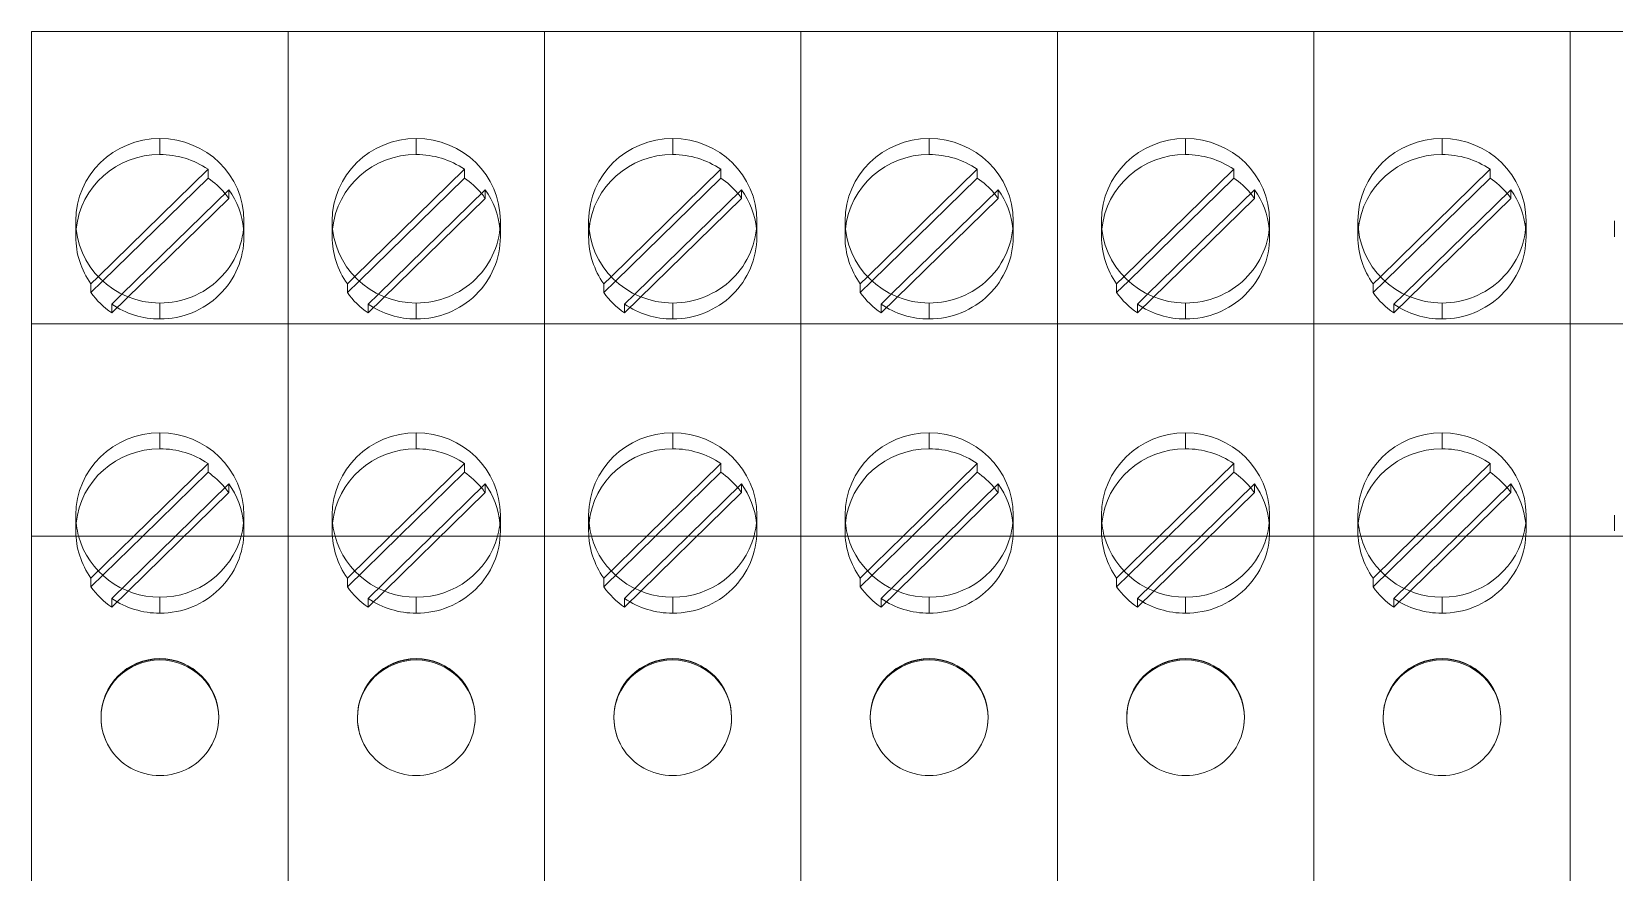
# Model space of a CAD drawing. Header units: millimetres. Extents: x 1359 to 3577, y 1336 to 3557.
# Drawn here: x 2961.65 to 2999.3, y 2541.56 to 2561.56 of the extents above; entities that cross this region are included whole.
import ezdxf

# ---------------------------------------------------------------- set-up
doc = ezdxf.new("R2010")
doc.units = ezdxf.units.MM
doc.layers.add('000-PI-Oprema', color=30, linetype='Continuous', lineweight=5)

msp = doc.modelspace()

# ---------------------------------------------------------------- linework, layer by layer
at = {"layer": '000-PI-Oprema', "color": 0, "linetype": 'ByBlock', "lineweight": 0}
for p, q in [((2961.652, 2561.556), (2967.752, 2561.556)), ((2961.652, 2555.101), (2961.652, 2561.556)), ((2961.652, 2561.556), (2961.652, 2561.556)), ((2961.652, 2561.556), (2961.652, 2561.556)), ((2961.652, 2561.556), (2967.752, 2561.556)), ((2961.652, 2555.101), (2961.652, 2561.556)), ((2961.652, 2561.556), (2961.652, 2561.556)), ((2961.652, 2561.556), (2961.652, 2561.556)), ((2967.752, 2561.556), (2967.752, 2561.556)), ((2967.752, 2561.556), (2967.752, 2561.556)), ((2967.752, 2561.556), (2967.752, 2561.556)), ((2967.752, 2555.101), (2967.752, 2561.556)), ((2967.752, 2561.556), (2967.752, 2561.556)), ((2967.752, 2561.556), (2967.752, 2561.556)), ((2967.752, 2561.556), (2967.752, 2561.556)), ((2967.752, 2555.101), (2967.752, 2561.556)), ((2967.752, 2561.556), (2973.852, 2561.556)), ((2967.752, 2555.101), (2967.752, 2561.556)), ((2967.752, 2561.556), (2967.752, 2561.556)), ((2967.752, 2561.556), (2967.752, 2561.556)), ((2967.752, 2561.556), (2967.752, 2561.556)), ((2967.752, 2561.556), (2973.852, 2561.556)), ((2967.752, 2555.101), (2967.752, 2561.556)), ((2967.752, 2561.556), (2967.752, 2561.556)), ((2967.752, 2561.556), (2967.752, 2561.556)), ((2967.752, 2561.556), (2967.752, 2561.556)), ((2973.852, 2561.556), (2973.852, 2561.556)), ((2973.852, 2561.556), (2973.852, 2561.556)), ((2973.852, 2561.556), (2973.852, 2561.556)), ((2973.852, 2555.101), (2973.852, 2561.556)), ((2973.852, 2561.556), (2973.852, 2561.556)), ((2973.852, 2561.556), (2973.852, 2561.556)), ((2973.852, 2561.556), (2973.852, 2561.556)), ((2973.852, 2555.101), (2973.852, 2561.556)), ((2973.852, 2561.556), (2979.952, 2561.556)), ((2973.852, 2555.101), (2973.852, 2561.556)), ((2973.852, 2561.556), (2973.852, 2561.556)), ((2973.852, 2561.556), (2973.852, 2561.556)), ((2973.852, 2561.556), (2973.852, 2561.556)), ((2973.852, 2561.556), (2979.952, 2561.556)), ((2973.852, 2555.101), (2973.852, 2561.556)), ((2973.852, 2561.556), (2973.852, 2561.556)), ((2973.852, 2561.556), (2973.852, 2561.556)), ((2973.852, 2561.556), (2973.852, 2561.556)), ((2979.952, 2561.556), (2979.952, 2561.556)), ((2979.952, 2561.556), (2979.952, 2561.556)), ((2979.952, 2561.556), (2979.952, 2561.556)), ((2979.952, 2555.101), (2979.952, 2561.556)), ((2979.952, 2561.556), (2979.952, 2561.556)), ((2979.952, 2561.556), (2979.952, 2561.556)), ((2979.952, 2561.556), (2979.952, 2561.556)), ((2979.952, 2555.101), (2979.952, 2561.556)), ((2979.952, 2561.556), (2986.052, 2561.556)), ((2979.952, 2555.101), (2979.952, 2561.556)), ((2979.952, 2561.556), (2979.952, 2561.556)), ((2979.952, 2561.556), (2979.952, 2561.556)), ((2979.952, 2561.556), (2979.952, 2561.556)), ((2979.952, 2561.556), (2986.052, 2561.556)), ((2979.952, 2555.101), (2979.952, 2561.556)), ((2979.952, 2561.556), (2979.952, 2561.556)), ((2979.952, 2561.556), (2979.952, 2561.556)), ((2979.952, 2561.556), (2979.952, 2561.556)), ((2986.052, 2561.556), (2986.052, 2561.556)), ((2986.052, 2561.556), (2986.052, 2561.556)), ((2986.052, 2561.556), (2986.052, 2561.556)), ((2986.052, 2555.101), (2986.052, 2561.556)), ((2986.052, 2561.556), (2986.052, 2561.556)), ((2986.052, 2561.556), (2986.052, 2561.556)), ((2986.052, 2561.556), (2986.052, 2561.556)), ((2986.052, 2555.101), (2986.052, 2561.556)), ((2986.052, 2561.556), (2992.152, 2561.556)), ((2986.052, 2555.101), (2986.052, 2561.556)), ((2986.052, 2561.556), (2986.052, 2561.556)), ((2986.052, 2561.556), (2986.052, 2561.556)), ((2986.052, 2561.556), (2986.052, 2561.556)), ((2986.052, 2561.556), (2992.152, 2561.556)), ((2986.052, 2555.101), (2986.052, 2561.556)), ((2986.052, 2561.556), (2986.052, 2561.556)), ((2986.052, 2561.556), (2986.052, 2561.556)), ((2986.052, 2561.556), (2986.052, 2561.556)), ((2992.152, 2561.556), (2992.152, 2561.556)), ((2992.152, 2561.556), (2992.152, 2561.556)), ((2992.152, 2561.556), (2992.152, 2561.556)), ((2992.152, 2555.101), (2992.152, 2561.556)), ((2992.152, 2561.556), (2992.152, 2561.556)), ((2992.152, 2561.556), (2992.152, 2561.556)), ((2992.152, 2561.556), (2992.152, 2561.556)), ((2992.152, 2555.101), (2992.152, 2561.556)), ((2992.152, 2561.556), (2998.252, 2561.556)), ((2992.152, 2555.101), (2992.152, 2561.556)), ((2992.152, 2561.556), (2992.152, 2561.556)), ((2992.152, 2561.556), (2992.152, 2561.556)), ((2992.152, 2561.556), (2992.152, 2561.556)), ((2992.152, 2561.556), (2998.252, 2561.556)), ((2992.152, 2555.101), (2992.152, 2561.556)), ((2992.152, 2561.556), (2992.152, 2561.556)), ((2992.152, 2561.556), (2992.152, 2561.556)), ((2992.152, 2561.556), (2992.152, 2561.556)), ((2998.252, 2561.556), (2998.252, 2561.556)), ((2998.252, 2561.556), (2998.252, 2561.556)), ((2998.252, 2561.556), (2998.252, 2561.556)), ((2998.252, 2555.101), (2998.252, 2561.556)), ((2998.252, 2561.556), (2998.252, 2561.556)), ((2998.252, 2561.556), (2998.252, 2561.556)), ((2998.252, 2561.556), (2998.252, 2561.556)), ((2998.252, 2555.101), (2998.252, 2561.556)), ((2998.252, 2561.556), (3004.352, 2561.556)), ((2998.252, 2555.101), (2998.252, 2561.556)), ((2998.252, 2561.556), (2998.252, 2561.556)), ((2998.252, 2561.556), (2998.252, 2561.556)), ((2998.252, 2561.556), (2998.252, 2561.556)), ((2998.252, 2561.556), (3004.352, 2561.556)), ((2998.252, 2555.101), (2998.252, 2561.556)), ((2998.252, 2561.556), (2998.252, 2561.556)), ((2998.252, 2561.556), (2998.252, 2561.556)), ((2998.252, 2561.556), (2998.252, 2561.556)), ((2967.752, 2560.711), (2967.752, 2561.156)), ((2967.752, 2560.711), (2967.752, 2561.156)), ((2973.852, 2560.711), (2973.852, 2561.156)), ((2973.852, 2560.711), (2973.852, 2561.156)), ((2979.952, 2560.711), (2979.952, 2561.156)), ((2979.952, 2560.711), (2979.952, 2561.156)), ((2986.052, 2560.711), (2986.052, 2561.156)), ((2986.052, 2560.711), (2986.052, 2561.156)), ((2992.152, 2560.711), (2992.152, 2561.156)), ((2992.152, 2560.711), (2992.152, 2561.156)), ((2998.252, 2560.711), (2998.252, 2561.156)), ((2998.252, 2560.711), (2998.252, 2561.156)), ((2961.652, 2560.056), (2961.652, 2560.056)), ((2961.652, 2560.056), (2961.652, 2560.056)), ((2967.752, 2560.056), (2967.752, 2560.056)), ((2967.752, 2560.056), (2967.752, 2560.056)), ((2973.852, 2560.056), (2973.852, 2560.056)), ((2973.852, 2560.056), (2973.852, 2560.056)), ((2979.952, 2560.056), (2979.952, 2560.056)), ((2979.952, 2560.056), (2979.952, 2560.056)), ((2986.052, 2560.056), (2986.052, 2560.056)), ((2986.052, 2560.056), (2986.052, 2560.056)), ((2992.152, 2560.056), (2992.152, 2560.056)), ((2992.152, 2560.056), (2992.152, 2560.056)), ((2998.252, 2560.056), (2998.252, 2560.056)), ((2998.252, 2560.056), (2998.252, 2560.056)), ((2964.702, 2559.013), (2964.702, 2558.634)), ((2967.752, 2557.993), (2967.752, 2558.869)), ((2967.752, 2557.993), (2967.752, 2558.869)), ((2970.802, 2559.013), (2970.802, 2558.634)), ((2973.852, 2557.993), (2973.852, 2558.869)), ((2973.852, 2557.993), (2973.852, 2558.869)), ((2976.902, 2559.013), (2976.902, 2558.634)), ((2979.952, 2557.993), (2979.952, 2558.869)), ((2979.952, 2557.993), (2979.952, 2558.869)), ((2983.002, 2559.013), (2983.002, 2558.634)), ((2986.052, 2557.993), (2986.052, 2558.869)), ((2986.052, 2557.993), (2986.052, 2558.869)), ((2989.102, 2559.013), (2989.102, 2558.634)), ((2992.152, 2557.993), (2992.152, 2558.869)), ((2992.152, 2557.993), (2992.152, 2558.869)), ((2995.202, 2559.013), (2995.202, 2558.634)), ((2998.252, 2557.993), (2998.252, 2558.869)), ((2998.252, 2557.993), (2998.252, 2558.869)), ((2965.847, 2558.281), (2963.235, 2555.727)), ((2963.341, 2555.623), (2965.847, 2558.073)), ((2965.847, 2558.281), (2965.847, 2558.073)), ((2971.947, 2558.281), (2969.335, 2555.727)), ((2969.441, 2555.623), (2971.947, 2558.073)), ((2971.947, 2558.281), (2971.947, 2558.073)), ((2978.047, 2558.281), (2975.435, 2555.727)), ((2975.541, 2555.623), (2978.047, 2558.073)), ((2978.047, 2558.281), (2978.047, 2558.073)), ((2984.147, 2558.281), (2981.535, 2555.727)), ((2981.641, 2555.623), (2984.147, 2558.073)), ((2984.147, 2558.281), (2984.147, 2558.073)), ((2990.247, 2558.281), (2987.635, 2555.727)), ((2987.741, 2555.623), (2990.247, 2558.073)), ((2990.247, 2558.281), (2990.247, 2558.073)), ((2996.347, 2558.281), (2993.735, 2555.727)), ((2993.841, 2555.623), (2996.347, 2558.073)), ((2996.347, 2558.281), (2996.347, 2558.073)), ((2966.342, 2557.589), (2963.557, 2554.865)), ((2963.8, 2555.311), (2966.342, 2557.797)), ((2966.342, 2557.797), (2966.342, 2557.589)), ((2972.442, 2557.589), (2969.657, 2554.865)), ((2969.9, 2555.311), (2972.442, 2557.797)), ((2972.442, 2557.797), (2972.442, 2557.589)), ((2978.542, 2557.589), (2975.757, 2554.865)), ((2976, 2555.311), (2978.542, 2557.797)), ((2978.542, 2557.797), (2978.542, 2557.589)), ((2984.642, 2557.589), (2981.857, 2554.865)), ((2982.1, 2555.311), (2984.642, 2557.797)), ((2984.642, 2557.797), (2984.642, 2557.589)), ((2990.742, 2557.589), (2987.957, 2554.865)), ((2988.2, 2555.311), (2990.742, 2557.797)), ((2990.742, 2557.797), (2990.742, 2557.589)), ((2996.842, 2557.589), (2994.057, 2554.865)), ((2994.3, 2555.311), (2996.842, 2557.797)), ((2996.842, 2557.797), (2996.842, 2557.589)), ((2962.702, 2556.677), (2962.702, 2557.057)), ((2966.702, 2556.677), (2966.702, 2557.057)), ((2968.802, 2556.677), (2968.802, 2557.057)), ((2972.802, 2556.677), (2972.802, 2557.057)), ((2974.902, 2556.677), (2974.902, 2557.057)), ((2978.902, 2556.677), (2978.902, 2557.057)), ((2981.002, 2556.677), (2981.002, 2557.057)), ((2985.002, 2556.677), (2985.002, 2557.057)), ((2987.102, 2556.677), (2987.102, 2557.057)), ((2991.102, 2556.677), (2991.102, 2557.057)), ((2993.202, 2556.677), (2993.202, 2557.057)), ((2997.202, 2556.677), (2997.202, 2557.057)), ((2999.302, 2556.677), (2999.302, 2557.057)), ((2963.235, 2555.727), (2963.062, 2555.557)), ((2969.335, 2555.727), (2969.162, 2555.557)), ((2975.435, 2555.727), (2975.262, 2555.557)), ((2981.535, 2555.727), (2981.362, 2555.557)), ((2987.635, 2555.727), (2987.462, 2555.557)), ((2993.735, 2555.727), (2993.562, 2555.557)), ((2963.062, 2555.35), (2963.341, 2555.623)), ((2963.062, 2555.557), (2963.062, 2555.35)), ((2963.557, 2555.073), (2963.8, 2555.311)), ((2969.162, 2555.35), (2969.441, 2555.623)), ((2969.162, 2555.557), (2969.162, 2555.35)), ((2969.657, 2555.073), (2969.9, 2555.311)), ((2975.262, 2555.35), (2975.541, 2555.623)), ((2975.262, 2555.557), (2975.262, 2555.35)), ((2975.757, 2555.073), (2976, 2555.311)), ((2981.362, 2555.35), (2981.641, 2555.623)), ((2981.362, 2555.557), (2981.362, 2555.35)), ((2981.857, 2555.073), (2982.1, 2555.311)), ((2987.462, 2555.35), (2987.741, 2555.623)), ((2987.462, 2555.557), (2987.462, 2555.35)), ((2987.957, 2555.073), (2988.2, 2555.311)), ((2993.562, 2555.35), (2993.841, 2555.623)), ((2993.562, 2555.557), (2993.562, 2555.35)), ((2994.057, 2555.073), (2994.3, 2555.311)), ((2961.652, 2554.556), (2961.652, 2555.101)), ((2961.652, 2554.556), (2961.652, 2555.101)), ((2963.557, 2555.073), (2963.557, 2554.865)), ((2964.702, 2555.101), (2964.702, 2554.721)), ((2967.752, 2554.556), (2967.752, 2555.101)), ((2967.752, 2554.556), (2967.752, 2555.101)), ((2967.752, 2554.556), (2967.752, 2555.101)), ((2967.752, 2554.556), (2967.752, 2555.101)), ((2969.657, 2555.073), (2969.657, 2554.865)), ((2970.802, 2555.101), (2970.802, 2554.721)), ((2973.852, 2554.556), (2973.852, 2555.101)), ((2973.852, 2554.556), (2973.852, 2555.101)), ((2973.852, 2554.556), (2973.852, 2555.101)), ((2973.852, 2554.556), (2973.852, 2555.101)), ((2975.757, 2555.073), (2975.757, 2554.865)), ((2976.902, 2555.101), (2976.902, 2554.721)), ((2979.952, 2554.556), (2979.952, 2555.101)), ((2979.952, 2554.556), (2979.952, 2555.101)), ((2979.952, 2554.556), (2979.952, 2555.101)), ((2979.952, 2554.556), (2979.952, 2555.101)), ((2981.857, 2555.073), (2981.857, 2554.865)), ((2983.002, 2555.101), (2983.002, 2554.721)), ((2986.052, 2554.556), (2986.052, 2555.101)), ((2986.052, 2554.556), (2986.052, 2555.101)), ((2986.052, 2554.556), (2986.052, 2555.101)), ((2986.052, 2554.556), (2986.052, 2555.101)), ((2987.957, 2555.073), (2987.957, 2554.865)), ((2989.102, 2555.101), (2989.102, 2554.721)), ((2992.152, 2554.556), (2992.152, 2555.101)), ((2992.152, 2554.556), (2992.152, 2555.101)), ((2992.152, 2554.556), (2992.152, 2555.101)), ((2992.152, 2554.556), (2992.152, 2555.101)), ((2994.057, 2555.073), (2994.057, 2554.865)), ((2995.202, 2555.101), (2995.202, 2554.721)), ((2998.252, 2554.556), (2998.252, 2555.101)), ((2998.252, 2554.556), (2998.252, 2555.101)), ((2998.252, 2554.556), (2998.252, 2555.101)), ((2998.252, 2554.556), (2998.252, 2555.101)), ((2961.652, 2554.605), (2967.752, 2554.605)), ((2961.652, 2554.556), (2961.652, 2554.556)), ((2961.652, 2554.556), (2961.652, 2549.556)), ((2961.652, 2554.556), (2961.652, 2554.556)), ((2961.652, 2554.556), (2961.652, 2549.556)), ((2967.752, 2554.605), (2973.852, 2554.605)), ((2967.752, 2554.556), (2967.752, 2554.556)), ((2967.752, 2549.556), (2967.752, 2554.556)), ((2967.752, 2554.556), (2967.752, 2554.556)), ((2967.752, 2549.556), (2967.752, 2554.556)), ((2967.752, 2554.556), (2967.752, 2554.556)), ((2967.752, 2554.556), (2967.752, 2549.556)), ((2967.752, 2554.556), (2967.752, 2554.556)), ((2967.752, 2554.556), (2967.752, 2549.556)), ((2973.852, 2554.605), (2979.952, 2554.605)), ((2973.852, 2554.556), (2973.852, 2554.556)), ((2973.852, 2549.556), (2973.852, 2554.556)), ((2973.852, 2554.556), (2973.852, 2554.556)), ((2973.852, 2549.556), (2973.852, 2554.556)), ((2973.852, 2554.556), (2973.852, 2554.556)), ((2973.852, 2554.556), (2973.852, 2549.556)), ((2973.852, 2554.556), (2973.852, 2554.556)), ((2973.852, 2554.556), (2973.852, 2549.556)), ((2979.952, 2554.605), (2986.052, 2554.605)), ((2979.952, 2554.556), (2979.952, 2554.556)), ((2979.952, 2549.556), (2979.952, 2554.556)), ((2979.952, 2554.556), (2979.952, 2554.556)), ((2979.952, 2549.556), (2979.952, 2554.556)), ((2979.952, 2554.556), (2979.952, 2554.556)), ((2979.952, 2554.556), (2979.952, 2549.556)), ((2979.952, 2554.556), (2979.952, 2554.556)), ((2979.952, 2554.556), (2979.952, 2549.556)), ((2986.052, 2554.605), (2992.152, 2554.605)), ((2986.052, 2554.556), (2986.052, 2554.556)), ((2986.052, 2549.556), (2986.052, 2554.556)), ((2986.052, 2554.556), (2986.052, 2554.556)), ((2986.052, 2549.556), (2986.052, 2554.556)), ((2986.052, 2554.556), (2986.052, 2554.556)), ((2986.052, 2554.556), (2986.052, 2549.556)), ((2986.052, 2554.556), (2986.052, 2554.556)), ((2986.052, 2554.556), (2986.052, 2549.556)), ((2992.152, 2554.605), (2998.252, 2554.605)), ((2992.152, 2554.556), (2992.152, 2554.556)), ((2992.152, 2549.556), (2992.152, 2554.556)), ((2992.152, 2554.556), (2992.152, 2554.556)), ((2992.152, 2549.556), (2992.152, 2554.556)), ((2992.152, 2554.556), (2992.152, 2554.556)), ((2992.152, 2554.556), (2992.152, 2549.556)), ((2992.152, 2554.556), (2992.152, 2554.556)), ((2992.152, 2554.556), (2992.152, 2549.556)), ((2998.252, 2554.605), (3004.352, 2554.605)), ((2998.252, 2554.556), (2998.252, 2554.556)), ((2998.252, 2549.556), (2998.252, 2554.556)), ((2998.252, 2554.556), (2998.252, 2554.556)), ((2998.252, 2549.556), (2998.252, 2554.556)), ((2998.252, 2554.556), (2998.252, 2554.556)), ((2998.252, 2554.556), (2998.252, 2549.556)), ((2998.252, 2554.556), (2998.252, 2554.556)), ((2998.252, 2554.556), (2998.252, 2549.556)), ((2964.702, 2552.013), (2964.702, 2551.634)), ((2970.802, 2552.013), (2970.802, 2551.634)), ((2976.902, 2552.013), (2976.902, 2551.634)), ((2983.002, 2552.013), (2983.002, 2551.634)), ((2989.102, 2552.013), (2989.102, 2551.634)), ((2995.202, 2552.013), (2995.202, 2551.634)), ((2967.752, 2550.993), (2967.752, 2551.865)), ((2967.752, 2550.993), (2967.752, 2551.865)), ((2973.852, 2550.993), (2973.852, 2551.865)), ((2973.852, 2550.993), (2973.852, 2551.865)), ((2979.952, 2550.993), (2979.952, 2551.865)), ((2979.952, 2550.993), (2979.952, 2551.865)), ((2986.052, 2550.993), (2986.052, 2551.865)), ((2986.052, 2550.993), (2986.052, 2551.865)), ((2992.152, 2550.993), (2992.152, 2551.865)), ((2992.152, 2550.993), (2992.152, 2551.865)), ((2998.252, 2550.993), (2998.252, 2551.865)), ((2998.252, 2550.993), (2998.252, 2551.865)), ((2965.847, 2551.281), (2964.083, 2549.556)), ((2965.847, 2551.281), (2965.847, 2551.073)), ((2971.947, 2551.281), (2970.183, 2549.556)), ((2971.947, 2551.281), (2971.947, 2551.073)), ((2978.047, 2551.281), (2976.283, 2549.556)), ((2978.047, 2551.281), (2978.047, 2551.073)), ((2984.147, 2551.281), (2982.383, 2549.556)), ((2984.147, 2551.281), (2984.147, 2551.073)), ((2990.247, 2551.281), (2988.483, 2549.556)), ((2990.247, 2551.281), (2990.247, 2551.073)), ((2996.347, 2551.281), (2994.583, 2549.556)), ((2996.347, 2551.281), (2996.347, 2551.073)), ((2964.296, 2549.556), (2965.847, 2551.073)), ((2965.073, 2549.556), (2966.342, 2550.797)), ((2966.342, 2550.797), (2966.342, 2550.589)), ((2970.396, 2549.556), (2971.947, 2551.073)), ((2971.173, 2549.556), (2972.442, 2550.797)), ((2972.442, 2550.797), (2972.442, 2550.589)), ((2976.496, 2549.556), (2978.047, 2551.073)), ((2977.273, 2549.556), (2978.542, 2550.797)), ((2978.542, 2550.797), (2978.542, 2550.589)), ((2982.596, 2549.556), (2984.147, 2551.073)), ((2983.373, 2549.556), (2984.642, 2550.797)), ((2984.642, 2550.797), (2984.642, 2550.589)), ((2988.696, 2549.556), (2990.247, 2551.073)), ((2989.473, 2549.556), (2990.742, 2550.797)), ((2990.742, 2550.797), (2990.742, 2550.589)), ((2994.796, 2549.556), (2996.347, 2551.073)), ((2995.573, 2549.556), (2996.842, 2550.797)), ((2996.842, 2550.797), (2996.842, 2550.589)), ((2966.342, 2550.589), (2963.557, 2547.865)), ((2972.442, 2550.589), (2969.657, 2547.865)), ((2978.542, 2550.589), (2975.757, 2547.865)), ((2984.642, 2550.589), (2981.857, 2547.865)), ((2990.742, 2550.589), (2987.957, 2547.865)), ((2996.842, 2550.589), (2994.057, 2547.865)), ((2962.702, 2549.677), (2962.702, 2550.057)), ((2966.702, 2549.677), (2966.702, 2550.057)), ((2968.802, 2549.677), (2968.802, 2550.057)), ((2972.802, 2549.677), (2972.802, 2550.057)), ((2974.902, 2549.677), (2974.902, 2550.057)), ((2978.902, 2549.677), (2978.902, 2550.057)), ((2981.002, 2549.677), (2981.002, 2550.057)), ((2985.002, 2549.677), (2985.002, 2550.057)), ((2987.102, 2549.677), (2987.102, 2550.057)), ((2991.102, 2549.677), (2991.102, 2550.057)), ((2993.202, 2549.677), (2993.202, 2550.057)), ((2997.202, 2549.677), (2997.202, 2550.057)), ((2999.302, 2549.677), (2999.302, 2550.057)), ((2961.652, 2549.556), (2967.752, 2549.556)), ((2961.652, 2539.206), (2961.652, 2549.556)), ((2961.652, 2549.556), (2961.652, 2549.556)), ((2961.652, 2539.206), (2961.652, 2549.556)), ((2961.652, 2549.556), (2961.652, 2549.556)), ((2963.062, 2548.35), (2964.296, 2549.556)), ((2964.083, 2549.556), (2963.062, 2548.557)), ((2963.557, 2548.073), (2965.073, 2549.556)), ((2967.752, 2549.556), (2967.752, 2549.556)), ((2967.752, 2539.206), (2967.752, 2549.556)), ((2967.752, 2549.556), (2967.752, 2549.556)), ((2967.752, 2539.206), (2967.752, 2549.556)), ((2967.752, 2549.556), (2973.852, 2549.556)), ((2967.752, 2539.206), (2967.752, 2549.556)), ((2967.752, 2549.556), (2967.752, 2549.556)), ((2967.752, 2539.206), (2967.752, 2549.556)), ((2967.752, 2549.556), (2967.752, 2549.556)), ((2969.162, 2548.35), (2970.396, 2549.556)), ((2970.183, 2549.556), (2969.162, 2548.557)), ((2969.657, 2548.073), (2971.173, 2549.556)), ((2973.852, 2549.556), (2973.852, 2549.556)), ((2973.852, 2539.206), (2973.852, 2549.556)), ((2973.852, 2549.556), (2973.852, 2549.556)), ((2973.852, 2539.206), (2973.852, 2549.556)), ((2973.852, 2549.556), (2979.952, 2549.556)), ((2973.852, 2539.206), (2973.852, 2549.556)), ((2973.852, 2549.556), (2973.852, 2549.556)), ((2973.852, 2539.206), (2973.852, 2549.556)), ((2973.852, 2549.556), (2973.852, 2549.556)), ((2975.262, 2548.35), (2976.496, 2549.556)), ((2976.283, 2549.556), (2975.262, 2548.557)), ((2975.757, 2548.073), (2977.273, 2549.556)), ((2979.952, 2549.556), (2979.952, 2549.556)), ((2979.952, 2539.206), (2979.952, 2549.556)), ((2979.952, 2549.556), (2979.952, 2549.556)), ((2979.952, 2539.206), (2979.952, 2549.556)), ((2979.952, 2549.556), (2986.052, 2549.556)), ((2979.952, 2539.206), (2979.952, 2549.556)), ((2979.952, 2549.556), (2979.952, 2549.556)), ((2979.952, 2539.206), (2979.952, 2549.556)), ((2979.952, 2549.556), (2979.952, 2549.556)), ((2981.362, 2548.35), (2982.596, 2549.556)), ((2982.383, 2549.556), (2981.362, 2548.557)), ((2981.857, 2548.073), (2983.373, 2549.556)), ((2986.052, 2549.556), (2986.052, 2549.556)), ((2986.052, 2539.206), (2986.052, 2549.556)), ((2986.052, 2549.556), (2986.052, 2549.556)), ((2986.052, 2539.206), (2986.052, 2549.556)), ((2986.052, 2549.556), (2992.152, 2549.556)), ((2986.052, 2539.206), (2986.052, 2549.556)), ((2986.052, 2549.556), (2986.052, 2549.556)), ((2986.052, 2539.206), (2986.052, 2549.556)), ((2986.052, 2549.556), (2986.052, 2549.556)), ((2987.462, 2548.35), (2988.696, 2549.556)), ((2988.483, 2549.556), (2987.462, 2548.557)), ((2987.957, 2548.073), (2989.473, 2549.556)), ((2992.152, 2549.556), (2992.152, 2549.556)), ((2992.152, 2539.206), (2992.152, 2549.556)), ((2992.152, 2549.556), (2992.152, 2549.556)), ((2992.152, 2539.206), (2992.152, 2549.556)), ((2992.152, 2549.556), (2998.252, 2549.556)), ((2992.152, 2539.206), (2992.152, 2549.556)), ((2992.152, 2549.556), (2992.152, 2549.556)), ((2992.152, 2539.206), (2992.152, 2549.556)), ((2992.152, 2549.556), (2992.152, 2549.556)), ((2993.562, 2548.35), (2994.796, 2549.556)), ((2994.583, 2549.556), (2993.562, 2548.557)), ((2994.057, 2548.073), (2995.573, 2549.556)), ((2998.252, 2549.556), (2998.252, 2549.556)), ((2998.252, 2539.206), (2998.252, 2549.556)), ((2998.252, 2549.556), (2998.252, 2549.556)), ((2998.252, 2539.206), (2998.252, 2549.556)), ((2998.252, 2549.556), (3004.352, 2549.556)), ((2998.252, 2539.206), (2998.252, 2549.556)), ((2998.252, 2549.556), (2998.252, 2549.556)), ((2998.252, 2539.206), (2998.252, 2549.556)), ((2998.252, 2549.556), (2998.252, 2549.556)), ((2963.062, 2548.557), (2963.062, 2548.35)), ((2969.162, 2548.557), (2969.162, 2548.35)), ((2975.262, 2548.557), (2975.262, 2548.35)), ((2981.362, 2548.557), (2981.362, 2548.35)), ((2987.462, 2548.557), (2987.462, 2548.35)), ((2993.562, 2548.557), (2993.562, 2548.35)), ((2963.557, 2548.073), (2963.557, 2547.865)), ((2964.702, 2548.101), (2964.702, 2547.721)), ((2969.657, 2548.073), (2969.657, 2547.865)), ((2970.802, 2548.101), (2970.802, 2547.721)), ((2975.757, 2548.073), (2975.757, 2547.865)), ((2976.902, 2548.101), (2976.902, 2547.721)), ((2981.857, 2548.073), (2981.857, 2547.865)), ((2983.002, 2548.101), (2983.002, 2547.721)), ((2987.957, 2548.073), (2987.957, 2547.865)), ((2989.102, 2548.101), (2989.102, 2547.721)), ((2994.057, 2548.073), (2994.057, 2547.865)), ((2995.202, 2548.101), (2995.202, 2547.721)), ((2963.302, 2545.233), (2963.302, 2545.242)), ((2966.102, 2545.233), (2966.102, 2545.242)), ((2969.402, 2545.233), (2969.402, 2545.242)), ((2972.202, 2545.233), (2972.202, 2545.242)), ((2975.502, 2545.233), (2975.502, 2545.242)), ((2978.302, 2545.233), (2978.302, 2545.242)), ((2981.602, 2545.233), (2981.602, 2545.242)), ((2984.402, 2545.233), (2984.402, 2545.242)), ((2987.702, 2545.233), (2987.702, 2545.242)), ((2990.502, 2545.233), (2990.502, 2545.242)), ((2993.802, 2545.233), (2993.802, 2545.242)), ((2996.602, 2545.233), (2996.602, 2545.242))]:
    msp.add_line(p, q, dxfattribs=at)
for centre in [(2964.702, 2545.242), (2970.802, 2545.242), (2976.902, 2545.242), (2983.002, 2545.242), (2989.102, 2545.242), (2995.202, 2545.242)]:
    msp.add_arc(centre, 1.4, 0, 180, dxfattribs=at)
for centre, major_axis, ratio, start_param, end_param in [((2964.702, 2557.057), (-2, 0), 0.978148, -1.570796, 0), ((2964.702, 2557.057), (-2, 0), 0.978148, 3.141593, 4.712389), ((2970.802, 2557.057), (-2, 0), 0.978148, -1.570796, 0), ((2970.802, 2557.057), (-2, 0), 0.978148, 3.141593, 4.712389), ((2976.902, 2557.057), (-2, 0), 0.978148, -1.570796, 0), ((2976.902, 2557.057), (-2, 0), 0.978148, 3.141593, 4.712389), ((2983.002, 2557.057), (-2, 0), 0.978148, -1.570796, 0), ((2983.002, 2557.057), (-2, 0), 0.978148, 3.141593, 4.712389), ((2989.102, 2557.057), (-2, 0), 0.978148, -1.570796, 0), ((2989.102, 2557.057), (-2, 0), 0.978148, 3.141593, 4.712389), ((2995.202, 2557.057), (-2, 0), 0.978148, -1.570796, 0), ((2995.202, 2557.057), (-2, 0), 0.978148, 3.141593, 4.712389), ((2964.702, 2556.677), (-2, 0), 0.978148, -1.570796, -0.097132), ((2964.702, 2556.677), (-2, 0), 0.978148, -2.180289, -1.570796), ((2970.802, 2556.677), (-2, 0), 0.978148, -1.570796, -0.097132), ((2970.802, 2556.677), (-2, 0), 0.978148, -2.180289, -1.570796), ((2976.902, 2556.677), (-2, 0), 0.978148, -1.570796, -0.097132), ((2976.902, 2556.677), (-2, 0), 0.978148, -2.180289, -1.570796), ((2983.002, 2556.677), (-2, 0), 0.978148, -1.570796, -0.097132), ((2983.002, 2556.677), (-2, 0), 0.978148, -2.180289, -1.570796), ((2989.102, 2556.677), (-2, 0), 0.978148, -1.570796, -0.097132), ((2989.102, 2556.677), (-2, 0), 0.978148, -2.180289, -1.570796), ((2995.202, 2556.677), (-2, 0), 0.978148, -1.570796, -0.097132), ((2995.202, 2556.677), (-2, 0), 0.978148, -2.180289, -1.570796), ((2964.702, 2556.469), (2, 0), 0.978148, 0.685382, 0.961304), ((2970.802, 2556.469), (2, 0), 0.978148, 0.685382, 0.961304), ((2976.902, 2556.469), (2, 0), 0.978148, 0.685382, 0.961304), ((2983.002, 2556.469), (2, 0), 0.978148, 0.685382, 0.961304), ((2989.102, 2556.469), (2, 0), 0.978148, 0.685382, 0.961304), ((2995.202, 2556.469), (2, 0), 0.978148, 0.685382, 0.961304), ((2964.702, 2556.469), (2, 0), 0.978148, 0.609492, 0.685382), ((2964.702, 2556.677), (-2, 0), 0.978148, -3.044461, -2.5321), ((2970.802, 2556.469), (2, 0), 0.978148, 0.609492, 0.685382), ((2970.802, 2556.677), (-2, 0), 0.978148, -3.044461, -2.5321), ((2976.902, 2556.469), (2, 0), 0.978148, 0.609492, 0.685382), ((2976.902, 2556.677), (-2, 0), 0.978148, -3.044461, -2.5321), ((2983.002, 2556.469), (2, 0), 0.978148, 0.609492, 0.685382), ((2983.002, 2556.677), (-2, 0), 0.978148, -3.044461, -2.5321), ((2989.102, 2556.469), (2, 0), 0.978148, 0.609492, 0.685382), ((2989.102, 2556.677), (-2, 0), 0.978148, -3.044461, -2.5321), ((2995.202, 2556.469), (2, 0), 0.978148, 0.609492, 0.685382), ((2995.202, 2556.677), (-2, 0), 0.978148, -3.044461, -2.5321), ((2964.702, 2557.057), (-2, 0), 0.978148, 0, 1.570796), ((2964.702, 2556.677), (-2, 0), 0.978148, -0.097132, 0), ((2964.702, 2557.057), (-2, 0), 0.978148, 1.570796, 3.141593), ((2964.702, 2556.677), (-2, 0), 0.978148, 3.141593, 3.238724), ((2970.802, 2557.057), (-2, 0), 0.978148, 0, 1.570796), ((2970.802, 2556.677), (-2, 0), 0.978148, -0.097132, 0), ((2970.802, 2557.057), (-2, 0), 0.978148, 1.570796, 3.141593), ((2970.802, 2556.677), (-2, 0), 0.978148, 3.141593, 3.238724), ((2976.902, 2557.057), (-2, 0), 0.978148, 0, 1.570796), ((2976.902, 2556.677), (-2, 0), 0.978148, -0.097132, 0), ((2976.902, 2557.057), (-2, 0), 0.978148, 1.570796, 3.141593), ((2976.902, 2556.677), (-2, 0), 0.978148, 3.141593, 3.238724), ((2983.002, 2557.057), (-2, 0), 0.978148, 0, 1.570796), ((2983.002, 2556.677), (-2, 0), 0.978148, -0.097132, 0), ((2983.002, 2557.057), (-2, 0), 0.978148, 1.570796, 3.141593), ((2983.002, 2556.677), (-2, 0), 0.978148, 3.141593, 3.238724), ((2989.102, 2557.057), (-2, 0), 0.978148, 0, 1.570796), ((2989.102, 2556.677), (-2, 0), 0.978148, -0.097132, 0), ((2989.102, 2557.057), (-2, 0), 0.978148, 1.570796, 3.141593), ((2989.102, 2556.677), (-2, 0), 0.978148, 3.141593, 3.238724), ((2995.202, 2557.057), (-2, 0), 0.978148, 0, 1.570796), ((2995.202, 2556.677), (-2, 0), 0.978148, -0.097132, 0), ((2995.202, 2557.057), (-2, 0), 0.978148, 1.570796, 3.141593), ((2995.202, 2556.677), (-2, 0), 0.978148, 3.141593, 3.238724), ((2964.702, 2556.677), (-2, 0), 0.978148, 0, 0.609492), ((2964.702, 2556.677), (-2, 0), 0.978148, 1.570796, 3.141593), ((2970.802, 2556.677), (-2, 0), 0.978148, 0, 0.609492), ((2970.802, 2556.677), (-2, 0), 0.978148, 1.570796, 3.141593), ((2976.902, 2556.677), (-2, 0), 0.978148, 0, 0.609492), ((2976.902, 2556.677), (-2, 0), 0.978148, 1.570796, 3.141593), ((2983.002, 2556.677), (-2, 0), 0.978148, 0, 0.609492), ((2983.002, 2556.677), (-2, 0), 0.978148, 1.570796, 3.141593), ((2989.102, 2556.677), (-2, 0), 0.978148, 0, 0.609492), ((2989.102, 2556.677), (-2, 0), 0.978148, 1.570796, 3.141593), ((2995.202, 2556.677), (-2, 0), 0.978148, 0, 0.609492), ((2995.202, 2556.677), (-2, 0), 0.978148, 1.570796, 3.141593), ((2964.702, 2556.469), (2, 0), 0.978148, -2.5321, -2.180289), ((2970.802, 2556.469), (2, 0), 0.978148, -2.5321, -2.180289), ((2976.902, 2556.469), (2, 0), 0.978148, -2.5321, -2.180289), ((2983.002, 2556.469), (2, 0), 0.978148, -2.5321, -2.180289), ((2989.102, 2556.469), (2, 0), 0.978148, -2.5321, -2.180289), ((2995.202, 2556.469), (2, 0), 0.978148, -2.5321, -2.180289), ((2964.702, 2556.677), (-2, 0), 0.978148, 0.961304, 1.570796), ((2970.802, 2556.677), (-2, 0), 0.978148, 0.961304, 1.570796), ((2976.902, 2556.677), (-2, 0), 0.978148, 0.961304, 1.570796), ((2983.002, 2556.677), (-2, 0), 0.978148, 0.961304, 1.570796), ((2989.102, 2556.677), (-2, 0), 0.978148, 0.961304, 1.570796), ((2995.202, 2556.677), (-2, 0), 0.978148, 0.961304, 1.570796), ((2964.702, 2550.057), (-2, 0), 0.978148, -1.570796, 0), ((2964.702, 2550.057), (-2, 0), 0.978148, 3.141593, 4.712389), ((2970.802, 2550.057), (-2, 0), 0.978148, -1.570796, 0), ((2970.802, 2550.057), (-2, 0), 0.978148, 3.141593, 4.712389), ((2976.902, 2550.057), (-2, 0), 0.978148, -1.570796, 0), ((2976.902, 2550.057), (-2, 0), 0.978148, 3.141593, 4.712389), ((2983.002, 2550.057), (-2, 0), 0.978148, -1.570796, 0), ((2983.002, 2550.057), (-2, 0), 0.978148, 3.141593, 4.712389), ((2989.102, 2550.057), (-2, 0), 0.978148, -1.570796, 0), ((2989.102, 2550.057), (-2, 0), 0.978148, 3.141593, 4.712389), ((2995.202, 2550.057), (-2, 0), 0.978148, -1.570796, 0), ((2995.202, 2550.057), (-2, 0), 0.978148, 3.141593, 4.712389), ((2964.702, 2549.677), (-2, 0), 0.978148, -1.570796, -0.097132), ((2964.702, 2549.677), (-2, 0), 0.978148, -2.180289, -1.570796), ((2970.802, 2549.677), (-2, 0), 0.978148, -1.570796, -0.097132), ((2970.802, 2549.677), (-2, 0), 0.978148, -2.180289, -1.570796), ((2976.902, 2549.677), (-2, 0), 0.978148, -1.570796, -0.097132), ((2976.902, 2549.677), (-2, 0), 0.978148, -2.180289, -1.570796), ((2983.002, 2549.677), (-2, 0), 0.978148, -1.570796, -0.097132), ((2983.002, 2549.677), (-2, 0), 0.978148, -2.180289, -1.570796), ((2989.102, 2549.677), (-2, 0), 0.978148, -1.570796, -0.097132), ((2989.102, 2549.677), (-2, 0), 0.978148, -2.180289, -1.570796), ((2995.202, 2549.677), (-2, 0), 0.978148, -1.570796, -0.097132), ((2995.202, 2549.677), (-2, 0), 0.978148, -2.180289, -1.570796), ((2964.702, 2549.469), (2, 0), 0.978148, 0.685382, 0.961304), ((2964.702, 2549.677), (-2, 0), 0.978148, -3.044461, -2.5321), ((2970.802, 2549.469), (2, 0), 0.978148, 0.685382, 0.961304), ((2970.802, 2549.677), (-2, 0), 0.978148, -3.044461, -2.5321), ((2976.902, 2549.469), (2, 0), 0.978148, 0.685382, 0.961304), ((2976.902, 2549.677), (-2, 0), 0.978148, -3.044461, -2.5321), ((2983.002, 2549.469), (2, 0), 0.978148, 0.685382, 0.961304), ((2983.002, 2549.677), (-2, 0), 0.978148, -3.044461, -2.5321), ((2989.102, 2549.469), (2, 0), 0.978148, 0.685382, 0.961304), ((2989.102, 2549.677), (-2, 0), 0.978148, -3.044461, -2.5321), ((2995.202, 2549.469), (2, 0), 0.978148, 0.685382, 0.961304), ((2995.202, 2549.677), (-2, 0), 0.978148, -3.044461, -2.5321), ((2964.702, 2549.469), (2, 0), 0.978148, 0.609492, 0.685382), ((2970.802, 2549.469), (2, 0), 0.978148, 0.609492, 0.685382), ((2976.902, 2549.469), (2, 0), 0.978148, 0.609492, 0.685382), ((2983.002, 2549.469), (2, 0), 0.978148, 0.609492, 0.685382), ((2989.102, 2549.469), (2, 0), 0.978148, 0.609492, 0.685382), ((2995.202, 2549.469), (2, 0), 0.978148, 0.609492, 0.685382), ((2964.702, 2550.057), (-2, 0), 0.978148, 0, 0.258728), ((2964.702, 2550.057), (-2, 0), 0.978148, 2.882864, 3.141593), ((2970.802, 2550.057), (-2, 0), 0.978148, 0, 0.258728), ((2970.802, 2550.057), (-2, 0), 0.978148, 2.882864, 3.141593), ((2976.902, 2550.057), (-2, 0), 0.978148, 0, 0.258728), ((2976.902, 2550.057), (-2, 0), 0.978148, 2.882864, 3.141593), ((2983.002, 2550.057), (-2, 0), 0.978148, 0, 0.258728), ((2983.002, 2550.057), (-2, 0), 0.978148, 2.882864, 3.141593), ((2989.102, 2550.057), (-2, 0), 0.978148, 0, 0.258728), ((2989.102, 2550.057), (-2, 0), 0.978148, 2.882864, 3.141593), ((2995.202, 2550.057), (-2, 0), 0.978148, 0, 0.258728), ((2995.202, 2550.057), (-2, 0), 0.978148, 2.882864, 3.141593), ((2964.702, 2549.677), (-2, 0), 0.978148, -0.097132, 0), ((2964.702, 2549.677), (-2, 0), 0.978148, 0, 0.609492), ((2964.702, 2549.677), (-2, 0), 0.978148, 1.570796, 3.141593), ((2964.702, 2549.677), (-2, 0), 0.978148, 3.141593, 3.238724), ((2970.802, 2549.677), (-2, 0), 0.978148, -0.097132, 0), ((2970.802, 2549.677), (-2, 0), 0.978148, 0, 0.609492), ((2970.802, 2549.677), (-2, 0), 0.978148, 1.570796, 3.141593), ((2970.802, 2549.677), (-2, 0), 0.978148, 3.141593, 3.238724), ((2976.902, 2549.677), (-2, 0), 0.978148, -0.097132, 0), ((2976.902, 2549.677), (-2, 0), 0.978148, 0, 0.609492), ((2976.902, 2549.677), (-2, 0), 0.978148, 1.570796, 3.141593), ((2976.902, 2549.677), (-2, 0), 0.978148, 3.141593, 3.238724), ((2983.002, 2549.677), (-2, 0), 0.978148, -0.097132, 0), ((2983.002, 2549.677), (-2, 0), 0.978148, 0, 0.609492), ((2983.002, 2549.677), (-2, 0), 0.978148, 1.570796, 3.141593), ((2983.002, 2549.677), (-2, 0), 0.978148, 3.141593, 3.238724), ((2989.102, 2549.677), (-2, 0), 0.978148, -0.097132, 0), ((2989.102, 2549.677), (-2, 0), 0.978148, 0, 0.609492), ((2989.102, 2549.677), (-2, 0), 0.978148, 1.570796, 3.141593), ((2989.102, 2549.677), (-2, 0), 0.978148, 3.141593, 3.238724), ((2995.202, 2549.677), (-2, 0), 0.978148, -0.097132, 0), ((2995.202, 2549.677), (-2, 0), 0.978148, 0, 0.609492), ((2995.202, 2549.677), (-2, 0), 0.978148, 1.570796, 3.141593), ((2995.202, 2549.677), (-2, 0), 0.978148, 3.141593, 3.238724), ((2964.702, 2550.057), (-2, 0), 0.978148, 0.258728, 1.570796), ((2964.702, 2550.057), (-2, 0), 0.978148, 1.570796, 2.882864), ((2970.802, 2550.057), (-2, 0), 0.978148, 0.258728, 1.570796), ((2970.802, 2550.057), (-2, 0), 0.978148, 1.570796, 2.882864), ((2976.902, 2550.057), (-2, 0), 0.978148, 0.258728, 1.570796), ((2976.902, 2550.057), (-2, 0), 0.978148, 1.570796, 2.882864), ((2983.002, 2550.057), (-2, 0), 0.978148, 0.258728, 1.570796), ((2983.002, 2550.057), (-2, 0), 0.978148, 1.570796, 2.882864), ((2989.102, 2550.057), (-2, 0), 0.978148, 0.258728, 1.570796), ((2989.102, 2550.057), (-2, 0), 0.978148, 1.570796, 2.882864), ((2995.202, 2550.057), (-2, 0), 0.978148, 0.258728, 1.570796), ((2995.202, 2550.057), (-2, 0), 0.978148, 1.570796, 2.882864), ((2964.702, 2549.469), (2, 0), 0.978148, -2.5321, -2.180289), ((2970.802, 2549.469), (2, 0), 0.978148, -2.5321, -2.180289), ((2976.902, 2549.469), (2, 0), 0.978148, -2.5321, -2.180289), ((2983.002, 2549.469), (2, 0), 0.978148, -2.5321, -2.180289), ((2989.102, 2549.469), (2, 0), 0.978148, -2.5321, -2.180289), ((2995.202, 2549.469), (2, 0), 0.978148, -2.5321, -2.180289), ((2964.702, 2549.677), (-2, 0), 0.978148, 0.961304, 1.570796), ((2970.802, 2549.677), (-2, 0), 0.978148, 0.961304, 1.570796), ((2976.902, 2549.677), (-2, 0), 0.978148, 0.961304, 1.570796), ((2983.002, 2549.677), (-2, 0), 0.978148, 0.961304, 1.570796), ((2989.102, 2549.677), (-2, 0), 0.978148, 0.961304, 1.570796), ((2995.202, 2549.677), (-2, 0), 0.978148, 0.961304, 1.570796), ((2964.702, 2545.233), (-1.4, 0), 0.982559, -1.570796, 0.003609), ((2964.702, 2545.242), (1.4, 0), 0.994522, 1.570796, 3.141593), ((2964.702, 2545.242), (1.4, 0), 0.994522, 0, 1.570796), ((2964.702, 2545.233), (-1.4, 0), 0.982559, 3.141538, 4.712389), ((2970.802, 2545.233), (-1.4, 0), 0.982559, -1.570796, 0.003609), ((2970.802, 2545.242), (1.4, 0), 0.994522, 1.570796, 3.141593), ((2970.802, 2545.242), (1.4, 0), 0.994522, 0, 1.570796), ((2970.802, 2545.233), (-1.4, 0), 0.982559, 3.141538, 4.712389), ((2976.902, 2545.233), (-1.4, 0), 0.982559, -1.570796, 0.003609), ((2976.902, 2545.242), (1.4, 0), 0.994522, 1.570796, 3.141593), ((2976.902, 2545.242), (1.4, 0), 0.994522, 0, 1.570796), ((2976.902, 2545.233), (-1.4, 0), 0.982559, 3.141538, 4.712389), ((2983.002, 2545.233), (-1.4, 0), 0.982559, -1.570796, 0.003609), ((2983.002, 2545.242), (1.4, 0), 0.994522, 1.570796, 3.141593), ((2983.002, 2545.242), (1.4, 0), 0.994522, 0, 1.570796), ((2983.002, 2545.233), (-1.4, 0), 0.982559, 3.141538, 4.712389), ((2989.102, 2545.233), (-1.4, 0), 0.982559, -1.570796, 0.003609), ((2989.102, 2545.242), (1.4, 0), 0.994522, 1.570796, 3.141593), ((2989.102, 2545.242), (1.4, 0), 0.994522, 0, 1.570796), ((2989.102, 2545.233), (-1.4, 0), 0.982559, 3.141538, 4.712389), ((2995.202, 2545.233), (-1.4, 0), 0.982559, -1.570796, 0.003609), ((2995.202, 2545.242), (1.4, 0), 0.994522, 1.570796, 3.141593), ((2995.202, 2545.242), (1.4, 0), 0.994522, 0, 1.570796), ((2995.202, 2545.233), (-1.4, 0), 0.982559, 3.141538, 4.712389), ((2964.702, 2545.242), (1.4, 0), 0.994522, 3.141593, 3.68285), ((2964.702, 2545.233), (-1.4, 0), 0.982559, 0.003609, 0.541258), ((2964.702, 2545.242), (1.4, 0), 0.994522, -0.541258, 0), ((2964.702, 2545.233), (-1.4, 0), 0.982559, 2.600335, 3.141538), ((2970.802, 2545.242), (1.4, 0), 0.994522, 3.141593, 3.68285), ((2970.802, 2545.233), (-1.4, 0), 0.982559, 0.003609, 0.541258), ((2970.802, 2545.242), (1.4, 0), 0.994522, -0.541258, 0), ((2970.802, 2545.233), (-1.4, 0), 0.982559, 2.600335, 3.141538), ((2976.902, 2545.242), (1.4, 0), 0.994522, 3.141593, 3.68285), ((2976.902, 2545.233), (-1.4, 0), 0.982559, 0.003609, 0.541258), ((2976.902, 2545.242), (1.4, 0), 0.994522, -0.541258, 0), ((2976.902, 2545.233), (-1.4, 0), 0.982559, 2.600335, 3.141538), ((2983.002, 2545.242), (1.4, 0), 0.994522, 3.141593, 3.68285), ((2983.002, 2545.233), (-1.4, 0), 0.982559, 0.003609, 0.541258), ((2983.002, 2545.242), (1.4, 0), 0.994522, -0.541258, 0), ((2983.002, 2545.233), (-1.4, 0), 0.982559, 2.600335, 3.141538), ((2989.102, 2545.242), (1.4, 0), 0.994522, 3.141593, 3.68285), ((2989.102, 2545.233), (-1.4, 0), 0.982559, 0.003609, 0.541258), ((2989.102, 2545.242), (1.4, 0), 0.994522, -0.541258, 0), ((2989.102, 2545.233), (-1.4, 0), 0.982559, 2.600335, 3.141538), ((2995.202, 2545.242), (1.4, 0), 0.994522, 3.141593, 3.68285), ((2995.202, 2545.233), (-1.4, 0), 0.982559, 0.003609, 0.541258), ((2995.202, 2545.242), (1.4, 0), 0.994522, -0.541258, 0), ((2995.202, 2545.233), (-1.4, 0), 0.982559, 2.600335, 3.141538), ((2964.702, 2545.224), (-1.398, 0), 0.976187, 0.538389, 2.603204), ((2970.802, 2545.224), (-1.398, 0), 0.976187, 0.538389, 2.603204), ((2976.902, 2545.224), (-1.398, 0), 0.976187, 0.538389, 2.603204), ((2983.002, 2545.224), (-1.398, 0), 0.976187, 0.538389, 2.603204), ((2989.102, 2545.224), (-1.398, 0), 0.976187, 0.538389, 2.603204), ((2995.202, 2545.224), (-1.398, 0), 0.976187, 0.538389, 2.603204)]:
    msp.add_ellipse(centre, major_axis=major_axis, ratio=ratio, start_param=start_param, end_param=end_param, dxfattribs=at)

doc.saveas('drawing.dxf')
